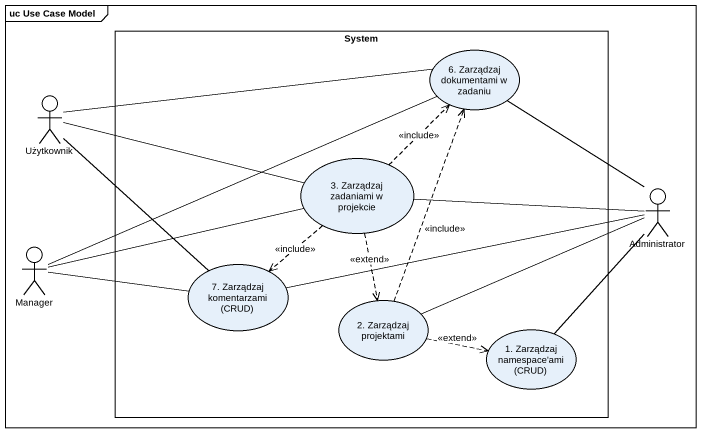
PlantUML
@startuml
mainframe uc Use Case Model
rectangle System {
  usecase "6. Zarządzaj dokumentami w zadaniu" as u6_Zarządzaj_dokumentami_w
  usecase "3. Zarządzaj zadaniami w projekcie" as u3_Zarządzaj_zadaniami_w
  usecase "7. Zarządzaj komentarzami (CRUD)" as u7_Zarządzaj_komentarzami
  usecase "2. Zarządzaj projektami" as u2_Zarządzaj_projektami
  usecase "1. Zarządzaj namespace'ami (CRUD)" as u1_Zarządzaj_namespace_ami
}
actor Użytkownik
actor Administrator
actor Manager
Użytkownik -right- u6_Zarządzaj_dokumentami_w
Użytkownik -right- u3_Zarządzaj_zadaniami_w
Użytkownik -- u7_Zarządzaj_komentarzami
u3_Zarządzaj_zadaniami_w .up.> u6_Zarządzaj_dokumentami_w : <<include>>
u3_Zarządzaj_zadaniami_w ..> u7_Zarządzaj_komentarzami : <<include>>
u3_Zarządzaj_zadaniami_w ..> u2_Zarządzaj_projektami : <<extend>>
Administrator -up- u6_Zarządzaj_dokumentami_w
Administrator -left- u3_Zarządzaj_zadaniami_w
Administrator -left- u7_Zarządzaj_komentarzami
Administrator -left- u2_Zarządzaj_projektami
Administrator -- u1_Zarządzaj_namespace_ami
Manager -right- u6_Zarządzaj_dokumentami_w
Manager -right- u3_Zarządzaj_zadaniami_w
Manager -right- u7_Zarządzaj_komentarzami
u2_Zarządzaj_projektami .up.> u6_Zarządzaj_dokumentami_w : <<include>>
u2_Zarządzaj_projektami .right.> u1_Zarządzaj_namespace_ami : <<extend>>
@enduml
